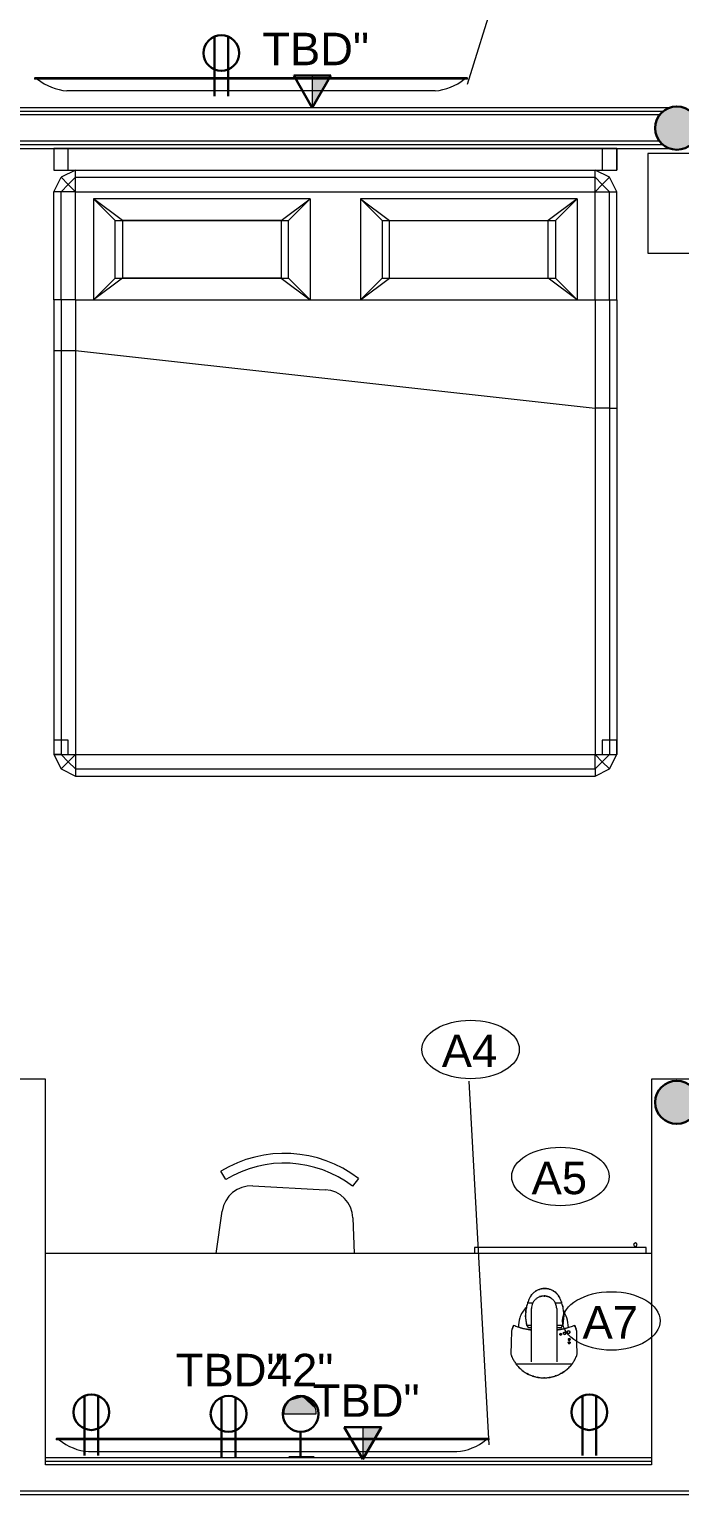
# Model space of a CAD drawing. Header units: inches. Extents: x -4688 to 1542, y -3558 to 978.
# Drawn here: x -960.8 to -870.7, y 257 to 460.1 of the extents above; entities that cross this region are included whole.
import ezdxf

# ---------------------------------------------------------------- set-up
doc = ezdxf.new("R2010")
doc.units = ezdxf.units.IN
doc.header["$MEASUREMENT"] = 0
for name, color, linetype, lineweight in [('A-ANNO-NOTE', 131, 'Continuous', 40), ('A-WALL', 113, 'Continuous', 18), ('G-IMPT', 8, 'Continuous', 9), ('I-FURN', 30, 'Continuous', 9), ('I-WALL', 2, 'Continuous', 18), ('Q-CASE', 31, 'Continuous', 9), ('Q-SPCQ', 91, 'Continuous', 9), ('Q-SPCQ-IDEN', 132, 'Continuous', 9), ('S-COLS', 52, 'Continuous', 18)]:
    doc.layers.add(name, color=color, linetype=linetype, lineweight=lineweight)
doc.styles.add('Arial', font='arial.ttf', dxfattribs={"height": 4.5})
doc.styles.add('Swis721 Lt BT', font='swissl.ttf', dxfattribs={"height": 4.5})

# ---------------------------------------------------------------- blocks, each defined once
blk = doc.blocks.new('Concrete-Round-Column - 10_-4877615-1st Floor Power _ Signal')
at = {"layer": 'S-COLS', "lineweight": 9}
blk.add_hatch(color=7, dxfattribs=at).paths.add_polyline_path([(0, -3), (1.15, -2.77), (2.12, -2.12), (2.77, -1.15), (3, 0), (2.77, 1.15), (2.12, 2.12), (1.15, 2.77), (0, 3), (-1.15, 2.77), (-2.12, 2.12), (-2.77, 1.15), (-3, 0), (-2.77, -1.15), (-2.12, -2.12), (-1.15, -2.77)], flags=0)
at = {"layer": 'S-COLS', "color": 8, "lineweight": 30}
for start, end in [(360, 180), (180, 360)]:
    blk.add_arc((0, 0), 3, start, end, dxfattribs=at)
blk = doc.blocks.new('Bed_761 - 12ZBED05_dwg-V16-1st Floor Power _ Signal')
at = {"layer": 'G-IMPT'}
for p, q in [((0, 78), (3, 78)), ((0, 0), (0, 78)), ((0, 78), (0, 76)), ((0, 76), (0, 78)), ((0, 78), (3, 78)), ((0, 78), (3, 78)), ((0, 78), (3, 78)), ((3, 78), (3, 0)), ((3, 78), (3, 75)), ((3, 78), (3, 76)), ((3, 78), (3, 76)), ((3, 78), (3, 0)), ((6, 78), (4, 77)), ((6, 78), (4, 77)), ((21, 78), (6, 78)), ((21, 78), (6, 78)), ((6, 77), (6, 78)), ((21, 78), (28, 78)), ((21, 78), (28, 78)), ((21, 77), (21, 78)), ((28, 78), (84, 78)), ((28, 78), (84, 78)), ((28, 78), (28, 77)), ((82, 76), (82, 78)), ((82, 76), (82, 78)), ((82, 78), (84, 78)), ((82, 78), (84, 78)), ((84, 78), (86, 77)), ((84, 78), (86, 77)), ((84, 77), (84, 78)), ((84, 78), (84, 76)), ((84, 78), (84, 76)), ((3, 76), (0, 76)), ((3, 76), (0, 76)), ((3, 75), (4, 77)), ((3, 75), (4, 77)), ((5, 76), (4, 77)), ((4, 75), (5, 76)), ((6, 77), (5, 76)), ((6, 75), (5, 76)), ((6, 75), (6, 77)), ((21, 77), (6, 77)), ((21, 75), (21, 77)), ((21, 77), (28, 77)), ((28, 77), (28, 75)), ((28, 77), (84, 77)), ((84, 76), (82, 76)), ((84, 76), (82, 76)), ((84, 77), (84, 75)), ((84, 77), (85, 76)), ((84, 75), (85, 76)), ((85, 76), (86, 77)), ((85, 76), (86, 75)), ((86, 77), (87, 75)), ((86, 77), (87, 75)), ((3, 75), (3, 3)), ((3, 75), (3, 3)), ((4, 75), (3, 75)), ((3, 75), (3, 3)), ((6, 75), (4, 75)), ((4, 75), (4, 3)), ((21, 75), (6, 75)), ((6, 75), (6, 3)), ((21, 75), (21, 72.5)), ((21, 75), (28, 75)), ((28, 75), (36, 3)), ((28, 75), (84, 75)), ((84, 75), (86, 75)), ((84, 75), (84, 3)), ((86, 75), (87, 75)), ((86, 75), (86, 3)), ((87, 75), (87, 3)), ((87, 75), (87, 3)), ((7, 42.5), (7, 72.5)), ((7, 72.5), (21, 72.5)), ((7, 72.5), (10, 69.5)), ((10, 68.5), (7, 72.5)), ((21, 72.5), (18, 69.5)), ((18, 68.5), (21, 72.5)), ((21, 72.5), (21, 42.5)), ((21, 72.5), (21, 42.5)), ((10, 69.5), (10, 68.5)), ((18, 69.5), (10, 69.5)), ((18, 69.5), (18, 68.5)), ((10, 68.5), (10, 46.5)), ((10, 46.5), (10, 68.5)), ((10, 68.5), (18, 68.5)), ((18, 68.5), (18, 46.5)), ((18, 46.5), (18, 68.5)), ((10, 46.5), (7, 42.5)), ((7, 42.5), (10, 45.5)), ((10, 46.5), (10, 45.5)), ((10, 46.5), (18, 46.5)), ((18, 45.5), (10, 45.5)), ((18, 46.5), (18, 45.5)), ((18, 46.5), (21, 42.5)), ((21, 42.5), (18, 45.5)), ((7, 42.5), (21, 42.5)), ((21, 42.5), (21, 35.5)), ((7, 5.5), (7, 35.5)), ((7, 35.5), (21, 35.5)), ((10, 32.5), (7, 35.5)), ((7, 35.5), (10, 31.5)), ((18, 32.5), (21, 35.5)), ((21, 35.5), (18, 31.5)), ((21, 35.5), (21, 5.5)), ((21, 35.5), (21, 5.5)), ((10, 32.5), (18, 32.5)), ((10, 32.5), (10, 31.5)), ((18, 32.5), (18, 31.5)), ((10, 31.5), (10, 9.5)), ((18, 31.5), (10, 31.5)), ((10, 31.5), (10, 9.5)), ((18, 31.5), (18, 9.5)), ((18, 31.5), (18, 9.5)), ((7, 5.5), (10, 9.5)), ((10, 8.5), (7, 5.5)), ((10, 9.5), (10, 8.5)), ((18, 9.5), (10, 9.5)), ((10, 8.5), (18, 8.5)), ((18, 9.5), (18, 8.5)), ((21, 5.5), (18, 9.5)), ((21, 5.5), (18, 8.5)), ((7, 5.5), (21, 5.5)), ((21, 5.5), (21, 3)), ((4, 1), (3, 3)), ((4, 1), (3, 3)), ((4, 3), (3, 3)), ((3, 3), (3, 0)), ((6, 3), (4, 3)), ((5, 2), (4, 3)), ((6, 3), (5, 2)), ((21, 3), (6, 3)), ((6, 3), (6, 1)), ((21, 3), (21, 1)), ((21, 3), (36, 3)), ((36, 1), (36, 3)), ((36, 3), (84, 3)), ((86, 3), (84, 3)), ((84, 3), (85, 2)), ((84, 3), (84, 1)), ((86, 3), (85, 2)), ((87, 3), (86, 1)), ((87, 3), (86, 1)), ((86, 3), (87, 3)), ((0, 0), (0, 2)), ((0, 0), (0, 2)), ((0, 2), (3, 2)), ((0, 2), (3, 2)), ((0, 0), (3, 0)), ((3, 0), (0, 0)), ((3, 2), (3, 0)), ((3, 2), (3, 0)), ((5, 2), (4, 1)), ((6, 0), (4, 1)), ((6, 0), (4, 1)), ((6, 1), (5, 2)), ((21, 1), (6, 1)), ((6, 1), (6, 0)), ((21, 0), (6, 0)), ((21, 1), (21, 0)), ((21, 1), (36, 1)), ((21, 0), (36, 0)), ((36, 1), (36, 0)), ((36, 1), (84, 1)), ((36, 0), (84, 0)), ((82, 0), (82, 2)), ((82, 0), (82, 2)), ((82, 2), (84, 2)), ((82, 2), (84, 2)), ((85, 2), (84, 1)), ((84, 2), (84, 0)), ((84, 2), (84, 0)), ((86, 1), (84, 0)), ((86, 1), (84, 0)), ((84, 1), (84, 0)), ((85, 2), (86, 1)), ((3, 0), (0, 0)), ((3, 0), (0, 0)), ((21, 0), (6, 0)), ((21, 0), (36, 0)), ((36, 0), (84, 0)), ((84, 0), (82, 0)), ((84, 0), (82, 0))]:
    blk.add_line(p, q, dxfattribs=at)
blk = doc.blocks.new('Bed_761 - Bed_761-6542718-1st Floor Power _ Signal')
at = {"extrusion": (0, 0, -1), "zscale": -1, "rotation": 180}
blk.add_blockref('Bed_761 - 12ZBED05_dwg-V16-1st Floor Power _ Signal', (0, 0), dxfattribs=at)
blk = doc.blocks.new('Bed_Side_Table_5122 - T-4-V17-1st Floor Power _ Signal')
at = {"layer": 'I-FURN'}
for p, q in [((12, 3.99), (-12, 3.99)), ((-12, 3.99), (-12, -9.79)), ((12, -9.79), (12, 3.99)), ((-12, -9.79), (-1.38, -9.79)), ((-1.38, -9.79), (-1.38, -10)), ((-1.38, -9.79), (1.38, -9.79)), ((-1.38, -10), (1.38, -10)), ((1.38, -10), (1.38, -9.79)), ((1.38, -9.79), (3.03, -9.79)), ((11.91, -9.79), (12, -9.79))]:
    blk.add_line(p, q, dxfattribs=at)
blk = doc.blocks.new('F-Chairs - Side 01-V22-1st Floor Power _ Signal')
at = {"layer": 'I-FURN'}
for p, q in [((9.58, 14.93), (9.07, 9.03)), ((-9.07, 9.03), (-9.49, 13.93)), ((-9.57, 3.52), (-8.8, 4.64)), ((5.02, 5.32), (-5.02, 5.32)), ((8.8, 4.64), (9.57, 3.52))]:
    blk.add_line(p, q, dxfattribs=at)
for centre, radius, start, end in [((-5.02, 9.38), 4.06, 184.9697, 270), ((5.02, 9.38), 4.06, 270, 355.0303), ((0, 17.51), 15.59, 235.6197, 304.3803), ((0, 17.51), 16.94, 235.6197, 304.3803)]:
    blk.add_arc(centre, radius, start, end, dxfattribs=at)
blk = doc.blocks.new('A-Flat_Screen_TV - OLED 65B6P 65_-4747238-1st Floor Power _ Signal')
at = {"layer": 'Q-SPCQ'}
for p, q in [((-30, 0.19), (30, 0.19)), ((-30, 0.19), (-30, 0)), ((30, 0), (-30, 0)), ((-29.94, 0), (-29.94, -0.06)), ((-25.5, 1.81), (25.5, 1.81)), ((29.94, -0.06), (29.94, 0)), ((30, 0), (30, 0.19)), ((29.94, -0.06), (-29.94, -0.06))]:
    blk.add_line(p, q, dxfattribs=at)
for centre, start, end in [((-24.9, -5.58), 94.6372, 128.9656), ((24.9, -5.58), 51.0344, 85.3628)]:
    blk.add_arc(centre, 7.41, start, end, dxfattribs=at)
blk = doc.blocks.new('A-UC Refrigerator - A-UC Refrigerator-V66-1st Floor Power _ Signal')
at = {"layer": 'Q-SPCQ'}
for p, q in [((-11.87, -16.92), (-11.87, -17.75)), ((-11.87, -17.75), (11.88, -17.75)), ((-10.5, -17.75), (-10.5, -17.91)), ((-10.5, -17.75), (-10.5, -17.91)), ((-10.25, -17.93), (-10.25, -17.75)), ((-10.25, -17.93), (-10.25, -17.75)), ((11.88, -17.75), (11.88, -16.92))]:
    blk.add_line(p, q, dxfattribs=at)
for start, end in [(90, 270), (270, 90)]:
    blk.add_arc((-10.39, -18.13), 0.25, start, end, dxfattribs=at)
blk = doc.blocks.new('Desk25 - Desk-7240345-1st Floor Power _ Signal')
at = {"layer": 'Q-CASE'}
blk.add_line((2385.15, 835.94), (2301.16, 835.94), dxfattribs=at)
blk = doc.blocks.new('Keurig_Coffee_Maker_18764 - Keurig_Coffee_Maker_18764-V77-1st Floor Power _ Signal')
at = {"layer": 'Q-SPCQ'}
for p, q in [((-0.61, 4.75), (-0.53, 4.77)), ((-0.53, 4.77), (-0.61, 4.75)), ((-0.61, 4.75), (-0.53, 4.77)), ((-0.53, 4.77), (-0.61, 4.75)), ((-0.61, 4.75), (-0.53, 4.77)), ((-0.53, 4.77), (-0.61, 4.75)), ((-0.61, 4.75), (-0.6, 4.72)), ((-0.61, 4.75), (-0.6, 4.72)), ((-0.61, 4.75), (-0.6, 4.72)), ((-0.6, 4.72), (-0.52, 4.74)), ((-0.52, 4.74), (-0.6, 4.72)), ((-0.6, 4.72), (-0.52, 4.74)), ((-0.52, 4.74), (-0.6, 4.72)), ((-0.6, 4.72), (-0.52, 4.74)), ((-0.52, 4.74), (-0.6, 4.72)), ((-0.52, 4.74), (-0.53, 4.77)), ((-0.52, 4.74), (-0.53, 4.77)), ((-0.52, 4.74), (-0.53, 4.77)), ((-0.51, 4.78), (-0.43, 4.8)), ((-0.51, 4.78), (-0.51, 4.75)), ((-0.43, 4.77), (-0.51, 4.75)), ((-0.43, 4.8), (-0.36, 4.82)), ((-0.43, 4.77), (-0.43, 4.8)), ((-0.35, 4.79), (-0.43, 4.77)), ((-0.36, 4.82), (-0.35, 4.79)), ((-0.31, 4.83), (-0.11, 4.85)), ((-0.31, 4.83), (-0.3, 4.8)), ((-0.11, 4.82), (-0.3, 4.8)), ((-0.11, 4.85), (-0.11, 4.82)), ((-0.04, 4.86), (0.03, 4.85)), ((-0.04, 4.86), (-0.04, 4.82)), ((0.03, 4.82), (-0.04, 4.82)), ((0.03, 4.85), (0.13, 4.85)), ((0.13, 4.85), (0.03, 4.85)), ((0.03, 4.82), (0.03, 4.85)), ((0.03, 4.82), (0.12, 4.82)), ((0.12, 4.82), (0.03, 4.82)), ((0.13, 4.85), (0.12, 4.82)), ((0.2, 4.81), (0.12, 4.82)), ((0.13, 4.85), (0.2, 4.84)), ((0.2, 4.84), (0.2, 4.81)), ((0.27, 4.8), (0.28, 4.83)), ((0.3, 4.8), (0.27, 4.8)), ((0.28, 4.83), (0.44, 4.8)), ((0.43, 4.77), (0.34, 4.79)), ((0.49, 4.75), (0.43, 4.77)), ((0.44, 4.8), (0.5, 4.78)), ((0.44, 4.8), (0.44, 4.8)), ((0.44, 4.8), (0.44, 4.8)), ((0.45, 4.8), (0.44, 4.77)), ((0.47, 4.79), (0.46, 4.76)), ((0.52, 4.75), (0.46, 4.76)), ((0.46, 4.76), (0.49, 4.75)), ((0.5, 4.78), (0.47, 4.79)), ((0.47, 4.79), (0.52, 4.78)), ((0.49, 4.75), (0.5, 4.78)), ((0.5, 4.78), (0.49, 4.75)), ((0.5, 4.78), (0.49, 4.75)), ((0.49, 4.75), (0.49, 4.75)), ((0.5, 4.75), (0.51, 4.78)), ((0.5, 4.78), (0.5, 4.78)), ((0.52, 4.78), (0.52, 4.75)), ((0.58, 4.76), (0.57, 4.73)), ((0.64, 4.7), (0.57, 4.73)), ((0.58, 4.76), (0.65, 4.73)), ((0.64, 4.7), (0.65, 4.73)), ((0.71, 4.71), (0.7, 4.68)), ((0.74, 4.66), (0.7, 4.68)), ((0.7, 4.68), (0.74, 4.66)), ((0.75, 4.69), (0.71, 4.71)), ((0.71, 4.71), (0.76, 4.68)), ((0.89, 4.58), (0.74, 4.66)), ((0.76, 4.68), (0.9, 4.61)), ((0.91, 4.61), (0.89, 4.58)), ((0.9, 4.61), (0.89, 4.58)), ((-1.56, 3.82), (-2.29, 3.82)), ((-1.75, -4.31), (-1.75, 3.08)), ((2.47, 3.82), (1.56, 3.82)), ((1.75, 3.08), (1.75, -4.31)), ((-2.38, 0.79), (-1.75, 0.79)), ((-2.24, 0.47), (-1.75, 0.47)), ((1.75, 0.79), (2.56, 0.79)), ((1.75, 0.47), (2.42, 0.47)), ((-3.9, -4.57), (3.9, -4.57)), ((2.55, -5.79), (2.53, -5.79)), ((0, -6.52), (-0.05, -6.52)), ((0, -6.52), (-0.05, -6.52))]:
    blk.add_line(p, q, dxfattribs=at)
at = {"layer": 'Q-SPCQ', "flags": 128}
for points in [[(-4.52, -0.02), (-4.56, -1.59), (-4.6, -3.21)], [(4.6, -3.21), (4.56, -1.59), (4.52, -0.02)]]:
    blk.add_lwpolyline(points, dxfattribs=at)
at = {"layer": 'Q-SPCQ'}
for centre, radius, start, end in [((-0.11, 0.74), 3.42, 133.2151, 162.0251), ((-0.11, 0.74), 3.42, 17.9749, 33.9816), ((0, 12.51), 12.51, 252.7803, 257.1927), ((-0.11, 0.74), 3.42, 162.0251, 183.9632), ((0, 12.51), 12.51, 253.7595, 261.925), ((0, 12.51), 12.51, 259.0261, 261.9487), ((0, 12.51), 12.51, 278.0789, 285.4279), ((-1.51, 0.29), 4.88, 2.0734, 17.9749), ((3.4, -0.17), 0.187, 90, 270), ((3.4, -0.17), 0.187, 270, 90), ((2.3, -0.48), 0.125, 90, 270), ((2.3, -0.48), 0.125, 270, 90), ((2.84, -0.34), 0.156, 90, 270), ((2.84, -0.34), 0.156, 270, 90), ((3.48, -1.19), 0.125, 90, 270), ((3.48, -1.64), 0.125, 90, 270), ((3.48, -1.19), 0.125, 270, 90), ((3.48, -1.64), 0.125, 270, 90), ((-0.02, -1.68), 4.83, 219.3983, 221.0457), ((-0.02, -1.68), 4.83, 228.1639, 230.5343), ((-0.02, -1.68), 4.83, 239.6592, 240.0724)]:
    blk.add_arc(centre, radius, start, end, dxfattribs=at)
for points in [[(-1.96, 4.62), (-2.02, 4.49), (-2.14, 4.23), (-2.24, 3.96), (-2.29, 3.82)], [(-1.96, 4.62), (-1.95, 4.63), (-1.93, 4.67), (-1.91, 4.71), (-1.9, 4.72)], [(-1.27, 5.43), (-1.23, 5.46), (-1.19, 5.49), (-1.15, 5.51)], [(-1.15, 5.51), (-1.1, 5.54), (-1.05, 5.57), (-1, 5.6)], [(1.19, 5.6), (1.24, 5.57), (1.28, 5.54), (1.33, 5.51)], [(1.33, 5.51), (1.37, 5.49), (1.41, 5.46), (1.45, 5.43)], [(2.09, 4.72), (2.1, 4.71), (2.12, 4.67), (2.13, 4.63), (2.14, 4.62)], [(2.47, 3.82), (2.43, 3.96), (2.33, 4.23), (2.21, 4.49), (2.14, 4.62)], [(-2.29, 3.82), (-2.36, 3.62), (-2.46, 3.2), (-2.56, 2.55), (-2.57, 1.89), (-2.53, 1.46), (-2.49, 1.24)], [(-2.56, 1.93), (-2.56, 2), (-2.56, 2.07), (-2.56, 2.15)], [(-2.44, 3.26), (-2.42, 3.35), (-2.4, 3.44), (-2.38, 3.53)], [(-2.25, 3.92), (-2.24, 3.97), (-2.22, 4.01), (-2.21, 4.05)], [(2.68, 1.24), (2.71, 1.46), (2.75, 1.89), (2.74, 2.55), (2.65, 3.2), (2.54, 3.62), (2.47, 3.82)], [(2.69, 2.85), (2.71, 2.77), (2.72, 2.68), (2.73, 2.59)], [(2.74, 2.15), (2.75, 2.08), (2.74, 2), (2.74, 1.93)], [(-4.23, 0.74), (-4.29, 0.61), (-4.39, 0.36), (-4.48, 0.11), (-4.52, -0.02)], [(-4.23, 0.74), (-4.27, 0.65), (-4.34, 0.48), (-4.41, 0.31), (-4.44, 0.22)], [(-4.44, 0.22), (-4.41, 0.31), (-4.34, 0.48), (-4.27, 0.65), (-4.23, 0.74)], [(-2.94, 0.35), (-3.15, 0.4), (-3.59, 0.52), (-4.02, 0.66), (-4.23, 0.74)], [(-2.94, 0.35), (-2.59, 0.27), (-2.24, 0.2), (-1.89, 0.14)], [(-2.49, 1.24), (-2.48, 1.17), (-2.45, 1.01), (-2.4, 0.86), (-2.38, 0.79)], [(-2.4, 0.85), (-2.42, 0.92), (-2.44, 0.98), (-2.45, 1.05)], [(-1.81, 0.13), (-1.9, 0.14), (-1.98, 0.16), (-2.07, 0.17)], [(2.94, 0.35), (2.59, 0.27), (2.25, 0.2), (1.9, 0.15)], [(2.56, 0.79), (2.59, 0.86), (2.63, 1.01), (2.67, 1.17), (2.68, 1.24)], [(2.64, 1.05), (2.62, 0.98), (2.6, 0.92), (2.58, 0.85)], [(4.23, 0.74), (4.02, 0.66), (3.59, 0.52), (3.15, 0.4), (2.94, 0.35)], [(4.44, 0.22), (4.41, 0.31), (4.34, 0.48), (4.27, 0.65), (4.23, 0.74)], [(4.52, -0.02), (4.48, 0.11), (4.39, 0.36), (4.29, 0.61), (4.23, 0.74)], [(4.23, 0.74), (4.27, 0.65), (4.34, 0.48), (4.41, 0.31), (4.44, 0.22)], [(3.46, -0.34), (3.44, -0.35), (3.42, -0.36), (3.4, -0.36)], [(3.48, -1.76), (3.47, -1.76), (3.46, -1.76), (3.44, -1.75), (3.42, -1.74), (3.41, -1.74), (3.4, -1.73)], [(-4.6, -3.21), (-4.55, -3.38), (-4.43, -3.69), (-4.19, -4.15), (-4, -4.43), (-3.9, -4.57)], [(-4.47, -3.57), (-4.46, -3.59), (-4.45, -3.61), (-4.44, -3.63)], [(-4.44, -3.63), (-4.45, -3.61), (-4.46, -3.59), (-4.47, -3.57)], [(3.9, -4.57), (4, -4.43), (4.19, -4.15), (4.43, -3.69), (4.55, -3.38), (4.6, -3.21)], [(4.45, -3.62), (4.45, -3.61), (4.46, -3.59), (4.47, -3.57)], [(4.47, -3.57), (4.46, -3.59), (4.45, -3.61), (4.45, -3.62)], [(-2.1, -6.05), (-2.18, -6.01), (-2.25, -5.97), (-2.33, -5.93)], [(2.29, -5.93), (2.49, -5.82), (2.89, -5.58), (3.43, -5.13), (3.75, -4.77), (3.9, -4.57)], [(2.29, -5.93), (2.48, -5.83), (2.67, -5.72), (2.85, -5.59)], [(3.57, -4.97), (3.67, -4.86), (3.76, -4.75), (3.85, -4.63)], [(-1.66, -6.23), (-1.61, -6.25), (-1.55, -6.27), (-1.5, -6.29)], [(-1.5, -6.29), (-1.48, -6.29), (-1.46, -6.3), (-1.45, -6.3)], [(-0.94, -6.43), (-0.89, -6.44), (-0.84, -6.45), (-0.78, -6.46)], [(0, -6.52), (0.03, -6.52), (0.05, -6.52), (0.08, -6.52)], [(0.08, -6.52), (0.05, -6.52), (0.03, -6.52), (0, -6.52)]]:
    blk.add_open_spline(points, degree=3, dxfattribs=at)
for points, knots in [([(2.14, 4.62), (2.07, 4.77), (1.89, 5.05), (1.52, 5.4), (1.09, 5.67), (0.61, 5.84), (0.09, 5.9), (-0.42, 5.84), (-0.91, 5.67), (-1.27, 5.44), (-1.52, 5.22), (-1.75, 4.98), (-1.88, 4.77), (-1.96, 4.62)], [0, 0, 0, 0, 0.1, 0.2, 0.3, 0.4, 0.5, 0.6, 0.7, 0.8, 0.85, 0.9, 1, 1, 1, 1]), ([(-1.9, 4.72), (-1.84, 4.83), (-1.7, 5.03), (-1.51, 5.23), (-1.4, 5.33), (-1.37, 5.35)], [0, 0, 0, 0, 0.3333333, 0.6666667, 0.7485665, 0.7485665, 0.7485665, 0.7485665]), ([(1.75, 3.08), (1.75, 3.18), (1.73, 3.38), (1.66, 3.67), (1.55, 3.9), (1.45, 4.07), (1.36, 4.19), (1.26, 4.3), (1.14, 4.4), (1.02, 4.5), (0.9, 4.58), (0.76, 4.65), (0.62, 4.72), (0.47, 4.77), (0.3, 4.8), (0.12, 4.83), (-0.08, 4.83), (-0.28, 4.81), (-0.47, 4.77), (-0.65, 4.7), (-0.83, 4.62), (-0.99, 4.52), (-1.15, 4.4), (-1.28, 4.27), (-1.4, 4.13), (-1.51, 3.97), (-1.62, 3.75), (-1.72, 3.46), (-1.75, 3.21), (-1.75, 3.08)], [0, 0, 0, 0, 0.055556, 0.111111, 0.166667, 0.194444, 0.222222, 0.25, 0.277778, 0.305556, 0.333333, 0.361111, 0.388889, 0.416667, 0.444444, 0.479167, 0.513889, 0.548611, 0.583333, 0.618056, 0.652778, 0.6875, 0.722222, 0.756944, 0.791667, 0.826389, 0.861111, 0.930556, 1, 1, 1, 1]), ([(-0.84, 5.68), (-0.81, 5.69), (-0.71, 5.73), (-0.61, 5.77), (-0.54, 5.79)], [0.1340386, 0.1340386, 0.1340386, 0.1340386, 0.1666667, 0.256932, 0.256932, 0.256932, 0.256932]), ([(-0.38, 5.83), (-0.37, 5.83), (-0.07, 5.89), (0.25, 5.88), (0.55, 5.83), (0.57, 5.83)], [0.3167664, 0.3167664, 0.3167664, 0.3167664, 0.3333333, 0.6666667, 0.6830273, 0.6830273, 0.6830273, 0.6830273]), ([(0.72, 5.79), (0.8, 5.77), (0.9, 5.74), (1, 5.69), (1.02, 5.68)], [0.7426327, 0.7426327, 0.7426327, 0.7426327, 0.8333333, 0.8657703, 0.8657703, 0.8657703, 0.8657703]), ([(1.56, 5.35), (1.58, 5.33), (1.69, 5.23), (1.89, 5.03), (2.02, 4.83), (2.09, 4.72)], [0.2509667, 0.2509667, 0.2509667, 0.2509667, 0.3333333, 0.6666667, 1, 1, 1, 1]), ([(-2.54, 2.59), (-2.54, 2.6), (-2.53, 2.69), (-2.52, 2.78), (-2.51, 2.86)], [0.38887206, 0.38887206, 0.38887206, 0.38887206, 0.4, 0.46606846, 0.46606846, 0.46606846, 0.46606846]), ([(2.39, 4.05), (2.4, 4.03), (2.42, 3.98), (2.43, 3.94), (2.44, 3.93)], [0.17849533, 0.17849533, 0.17849533, 0.17849533, 0.2, 0.21629659, 0.21629659, 0.21629659, 0.21629659]), ([(2.56, 3.52), (2.58, 3.45), (2.6, 3.36), (2.62, 3.27), (2.62, 3.26)], [0.3370694, 0.3370694, 0.3370694, 0.3370694, 0.4, 0.41654848, 0.41654848, 0.41654848, 0.41654848]), ([(-1.75, 0.12), (-1.82, 0.13), (-2.22, 0.19), (-2.62, 0.27), (-2.94, 0.35)], [0.7961311, 0.7961311, 0.7961311, 0.7961311, 0.8333333, 1, 1, 1, 1]), ([(-2.33, 0.67), (-2.34, 0.68), (-2.34, 0.7), (-2.36, 0.74), (-2.38, 0.79), (-2.39, 0.83), (-2.4, 0.85)], [0.8338778, 0.8338778, 0.8338778, 0.8338778, 0.8611111, 0.8888889, 0.9444444, 1, 1, 1, 1]), ([(-2.38, 0.79), (-2.37, 0.77), (-2.36, 0.73), (-2.34, 0.68), (-2.32, 0.65), (-2.31, 0.62), (-2.3, 0.6), (-2.29, 0.58), (-2.28, 0.56), (-2.27, 0.54), (-2.26, 0.52), (-2.26, 0.51), (-2.25, 0.49), (-2.24, 0.48), (-2.24, 0.47), (-2.24, 0.47), (-2.24, 0.47)], [0, 0, 0, 0, 0.0555556, 0.1111111, 0.1388889, 0.1666667, 0.1944444, 0.2222222, 0.25, 0.2777778, 0.3055556, 0.3333333, 0.3611111, 0.3888889, 0.4444444, 0.4737946, 0.4737946, 0.4737946, 0.4737946]), ([(2.94, 0.35), (2.62, 0.27), (2.22, 0.19), (1.82, 0.13), (1.75, 0.12)], [0, 0, 0, 0, 0.1666667, 0.2038782, 0.2038782, 0.2038782, 0.2038782]), ([(1.86, 0.14), (1.93, 0.15), (2.29, 0.21), (2.65, 0.28), (2.94, 0.35)], [0.8149744, 0.8149744, 0.8149744, 0.8149744, 0.85, 1, 1, 1, 1]), ([(2.42, 0.47), (2.42, 0.47), (2.42, 0.47), (2.43, 0.48), (2.43, 0.49), (2.44, 0.51), (2.45, 0.53), (2.46, 0.55), (2.47, 0.57), (2.48, 0.58), (2.48, 0.6), (2.49, 0.62), (2.51, 0.66), (2.53, 0.72), (2.55, 0.76), (2.56, 0.79)], [0.5262054, 0.5262054, 0.5262054, 0.5262054, 0.5555556, 0.6111111, 0.6388889, 0.6666667, 0.7083333, 0.75, 0.7708333, 0.78125, 0.7916667, 0.8333333, 0.875, 0.9166667, 1, 1, 1, 1]), ([(2.58, 0.84), (2.57, 0.83), (2.56, 0.79), (2.54, 0.74), (2.53, 0.7), (2.52, 0.68), (2.52, 0.67)], [0.0068622, 0.0068622, 0.0068622, 0.0068622, 0.0555556, 0.1111111, 0.1388889, 0.1661222, 0.1661222, 0.1661222, 0.1661222]), ([(3.33, 0.01), (3.34, 0.01), (3.36, 0.02), (3.38, 0.02), (3.4, 0.02)], [0.8888889, 0.8888889, 0.8888889, 0.8888889, 0.9305556, 1, 1, 1, 1]), ([(3.4, 0.02), (3.41, 0.02), (3.42, 0.02), (3.44, 0.01), (3.44, 0.01)], [0, 0, 0, 0, 0.05555556, 0.07172864, 0.07172864, 0.07172864, 0.07172864]), ([(2.3, -0.6), (2.3, -0.6), (2.28, -0.6), (2.26, -0.6), (2.24, -0.59), (2.23, -0.58), (2.22, -0.57), (2.21, -0.56), (2.19, -0.53), (2.18, -0.5), (2.18, -0.46), (2.19, -0.42), (2.2, -0.4), (2.22, -0.39), (2.23, -0.38), (2.26, -0.36), (2.28, -0.35), (2.3, -0.35)], [0, 0, 0, 0, 0.055556, 0.111111, 0.166667, 0.194444, 0.222222, 0.277778, 0.333333, 0.444444, 0.583333, 0.652778, 0.722222, 0.756944, 0.791667, 0.861111, 1, 1, 1, 1]), ([(2.3, -0.35), (2.31, -0.35), (2.32, -0.36), (2.34, -0.36), (2.35, -0.36), (2.36, -0.37), (2.38, -0.38), (2.39, -0.39), (2.4, -0.4), (2.42, -0.42), (2.43, -0.46), (2.43, -0.5), (2.42, -0.54), (2.4, -0.55), (2.39, -0.57), (2.38, -0.58), (2.35, -0.6), (2.32, -0.6), (2.3, -0.6)], [0, 0, 0, 0, 0.055556, 0.083333, 0.111111, 0.166667, 0.194444, 0.222222, 0.277778, 0.333333, 0.444444, 0.583333, 0.652778, 0.722222, 0.756944, 0.791667, 0.861111, 1, 1, 1, 1]), ([(2.74, -0.45), (2.73, -0.45), (2.72, -0.43), (2.7, -0.4), (2.68, -0.36), (2.69, -0.31), (2.7, -0.26), (2.72, -0.24), (2.73, -0.22), (2.74, -0.21), (2.76, -0.2), (2.77, -0.2), (2.78, -0.19), (2.79, -0.19)], [0.2222222, 0.2222222, 0.2222222, 0.2222222, 0.2777778, 0.3333333, 0.4444444, 0.5833333, 0.6527778, 0.7222222, 0.7569444, 0.7916667, 0.8263889, 0.8611111, 0.8888889, 0.8888889, 0.8888889, 0.8888889]), ([(2.84, -0.18), (2.85, -0.18), (2.87, -0.18), (2.88, -0.18), (2.9, -0.19), (2.92, -0.2), (2.93, -0.21), (2.94, -0.21), (2.94, -0.22)], [0, 0, 0, 0, 0.0555556, 0.0833333, 0.1111111, 0.1666667, 0.1944444, 0.2222222, 0.2222222, 0.2222222, 0.2222222]), ([(2.98, -0.26), (2.99, -0.27), (3, -0.31), (3, -0.36), (2.98, -0.41), (2.97, -0.43), (2.95, -0.45), (2.94, -0.46), (2.93, -0.47), (2.89, -0.48), (2.87, -0.49), (2.84, -0.49)], [0.3333333, 0.3333333, 0.3333333, 0.3333333, 0.4444444, 0.5833333, 0.6527778, 0.7222222, 0.7569444, 0.7916667, 0.8263889, 0.8611111, 1, 1, 1, 1]), ([(3.21, -0.14), (3.21, -0.13), (3.22, -0.11), (3.22, -0.09), (3.23, -0.08), (3.23, -0.08)], [0.5555556, 0.5555556, 0.5555556, 0.5555556, 0.5833333, 0.6527778, 0.6666667, 0.6666667, 0.6666667, 0.6666667]), ([(3.27, -0.31), (3.27, -0.3), (3.25, -0.29), (3.23, -0.25), (3.21, -0.21), (3.21, -0.18), (3.21, -0.17)], [0.2222222, 0.2222222, 0.2222222, 0.2222222, 0.2777778, 0.3333333, 0.4444444, 0.4882459, 0.4882459, 0.4882459, 0.4882459]), ([(3.4, -0.36), (3.39, -0.36), (3.37, -0.35), (3.35, -0.35), (3.34, -0.35), (3.33, -0.34)], [0, 0, 0, 0, 0.0555556, 0.0833333, 0.1111111, 0.1111111, 0.1111111, 0.1111111]), ([(3.48, -1.31), (3.47, -1.31), (3.46, -1.31), (3.44, -1.31), (3.42, -1.3), (3.4, -1.28), (3.39, -1.27), (3.37, -1.24), (3.36, -1.21), (3.36, -1.16), (3.37, -1.13), (3.38, -1.11), (3.39, -1.1), (3.41, -1.09), (3.44, -1.07), (3.46, -1.06), (3.48, -1.06)], [0, 0, 0, 0, 0.055556, 0.111111, 0.166667, 0.222222, 0.277778, 0.333333, 0.444444, 0.583333, 0.652778, 0.722222, 0.756944, 0.791667, 0.861111, 1, 1, 1, 1]), ([(3.36, -1.66), (3.36, -1.64), (3.36, -1.62), (3.36, -1.59), (3.37, -1.59)], [0.4444444, 0.4444444, 0.4444444, 0.4444444, 0.5833333, 0.6224957, 0.6224957, 0.6224957, 0.6224957]), ([(3.37, -1.57), (3.38, -1.57), (3.39, -1.55), (3.4, -1.54), (3.44, -1.52), (3.46, -1.51), (3.48, -1.51)], [0.6666667, 0.6666667, 0.6666667, 0.6666667, 0.7222222, 0.7916667, 0.8611111, 1, 1, 1, 1]), ([(3.48, -1.06), (3.49, -1.06), (3.51, -1.06), (3.53, -1.07), (3.55, -1.08), (3.56, -1.09), (3.58, -1.11), (3.6, -1.13), (3.61, -1.17), (3.61, -1.19), (3.61, -1.21)], [0, 0, 0, 0, 0.0555556, 0.1111111, 0.1666667, 0.2222222, 0.2777778, 0.3333333, 0.4444444, 0.5555556, 0.5555556, 0.5555556, 0.5555556]), ([(3.59, -1.25), (3.59, -1.26), (3.58, -1.27), (3.56, -1.29), (3.53, -1.31), (3.5, -1.31), (3.48, -1.31)], [0.6666667, 0.6666667, 0.6666667, 0.6666667, 0.7222222, 0.7916667, 0.8611111, 1, 1, 1, 1]), ([(3.48, -1.51), (3.49, -1.51), (3.51, -1.51), (3.53, -1.52), (3.55, -1.53), (3.56, -1.54), (3.58, -1.56), (3.6, -1.58), (3.61, -1.61), (3.61, -1.64), (3.61, -1.66)], [0, 0, 0, 0, 0.0555556, 0.1111111, 0.1666667, 0.2222222, 0.2777778, 0.3333333, 0.4444444, 0.5555556, 0.5555556, 0.5555556, 0.5555556]), ([(3.59, -1.7), (3.59, -1.7), (3.58, -1.72), (3.56, -1.73), (3.53, -1.75), (3.5, -1.76), (3.48, -1.76)], [0.6666667, 0.6666667, 0.6666667, 0.6666667, 0.7222222, 0.7916667, 0.8611111, 1, 1, 1, 1]), ([(3.5, -0.01), (3.5, -0.01), (3.51, -0.02), (3.53, -0.03), (3.54, -0.05), (3.57, -0.09), (3.59, -0.14), (3.59, -0.18), (3.58, -0.2)], [0.1737723, 0.1737723, 0.1737723, 0.1737723, 0.1944444, 0.2222222, 0.2777778, 0.3333333, 0.4444444, 0.5555556, 0.5555556, 0.5555556, 0.5555556]), ([(3.58, -0.23), (3.57, -0.24), (3.56, -0.26), (3.55, -0.28), (3.53, -0.3), (3.52, -0.31), (3.52, -0.31)], [0.6069174, 0.6069174, 0.6069174, 0.6069174, 0.6527778, 0.7222222, 0.7569444, 0.7777778, 0.7777778, 0.7777778, 0.7777778]), ([(-4.28, -3.96), (-4.26, -4), (-4.23, -4.06), (-4.2, -4.11), (-4.2, -4.12)], [0.3713401, 0.3713401, 0.3713401, 0.3713401, 0.5, 0.5248828, 0.5248828, 0.5248828, 0.5248828]), ([(-4.2, -4.12), (-4.2, -4.11), (-4.23, -4.06), (-4.26, -4), (-4.28, -3.96)], [0.4751172, 0.4751172, 0.4751172, 0.4751172, 0.5, 0.6286599, 0.6286599, 0.6286599, 0.6286599]), ([(-3.9, -4.57), (-3.77, -4.75), (-3.49, -5.07), (-3.02, -5.49), (-2.6, -5.78), (-2.29, -5.96), (-2.11, -6.05), (-1.94, -6.12), (-1.75, -6.2), (-1.57, -6.27), (-1.44, -6.31), (-1.36, -6.33), (-1.24, -6.36), (-1.07, -6.41), (-0.88, -6.44), (-0.76, -6.46), (-0.68, -6.47), (-0.53, -6.49), (-0.32, -6.51), (-0.14, -6.52), (-0.05, -6.52)], [0, 0, 0, 0, 0.142857, 0.285714, 0.428571, 0.5, 0.535714, 0.571429, 0.625, 0.678571, 0.705357, 0.71875, 0.732143, 0.785714, 0.839286, 0.852679, 0.866071, 0.892857, 0.946429, 1, 1, 1, 1]), ([(-3.44, -5.1), (-3.43, -5.11), (-3.38, -5.16), (-3.33, -5.21), (-3.29, -5.25)], [0.23427003, 0.23427003, 0.23427003, 0.23427003, 0.25, 0.30481789, 0.30481789, 0.30481789, 0.30481789]), ([(-3.29, -5.25), (-3.33, -5.21), (-3.38, -5.16), (-3.43, -5.11), (-3.44, -5.1)], [0.79638486, 0.79638486, 0.79638486, 0.79638486, 0.83333333, 0.8435005, 0.8435005, 0.8435005, 0.8435005]), ([(-2.72, -5.7), (-2.76, -5.67), (-2.83, -5.62), (-2.89, -5.58), (-2.92, -5.56)], [0.63255371, 0.63255371, 0.63255371, 0.63255371, 0.66666667, 0.68782663, 0.68782663, 0.68782663, 0.68782663]), ([(-2.91, -5.56), (-2.89, -5.58), (-2.82, -5.63), (-2.75, -5.68), (-2.71, -5.7)], [0.46748557, 0.46748557, 0.46748557, 0.46748557, 0.5, 0.54988363, 0.54988363, 0.54988363, 0.54988363]), ([(-2.32, -5.94), (-2.28, -5.96), (-2.2, -6), (-2.13, -6.03), (-2.1, -6.05)], [0.7023309, 0.7023309, 0.7023309, 0.7023309, 0.75, 0.78527969, 0.78527969, 0.78527969, 0.78527969]), ([(0, -6.52), (0.09, -6.52), (0.26, -6.51), (0.47, -6.49), (0.63, -6.47), (0.76, -6.45), (0.88, -6.43), (1.02, -6.4), (1.17, -6.37), (1.31, -6.33), (1.42, -6.3), (1.53, -6.26), (1.67, -6.21), (1.83, -6.15), (2.04, -6.06), (2.19, -5.98), (2.29, -5.93)], [0, 0, 0, 0, 0.1, 0.2, 0.25, 0.3, 0.35, 0.4, 0.475, 0.55, 0.5875, 0.625, 0.7, 0.775, 0.85, 1, 1, 1, 1]), ([(2.85, -5.59), (2.8, -5.62), (2.62, -5.75), (2.43, -5.85), (2.29, -5.93)], [0.8, 0.8, 0.8, 0.8, 0.85, 1, 1, 1, 1]), ([(3.04, -5.45), (3.15, -5.37), (3.27, -5.27), (3.38, -5.16), (3.39, -5.15)], [0.2716855, 0.2716855, 0.2716855, 0.2716855, 0.4, 0.414526, 0.414526, 0.414526, 0.414526]), ([(3.39, -5.15), (3.3, -5.23), (3.18, -5.34), (3.06, -5.44), (3.04, -5.45)], [0.585474, 0.585474, 0.585474, 0.585474, 0.7, 0.7283145, 0.7283145, 0.7283145, 0.7283145]), ([(3.85, -4.63), (3.84, -4.65), (3.75, -4.77), (3.65, -4.88), (3.56, -4.97)], [0.3739159, 0.3739159, 0.3739159, 0.3739159, 0.4, 0.5097654, 0.5097654, 0.5097654, 0.5097654]), ([(-1.45, -6.3), (-1.48, -6.29), (-1.55, -6.27), (-1.62, -6.25), (-1.68, -6.23)], [0.3190358, 0.3190358, 0.3190358, 0.3190358, 0.33333333, 0.37139588, 0.37139588, 0.37139588, 0.37139588]), ([(-0.77, -6.46), (-0.78, -6.46), (-0.84, -6.45), (-0.9, -6.44), (-0.95, -6.43)], [0.1610836, 0.1610836, 0.1610836, 0.1610836, 0.16666667, 0.2032532, 0.2032532, 0.2032532, 0.2032532]), ([(0.71, -6.46), (0.74, -6.46), (0.79, -6.45), (0.84, -6.44), (0.86, -6.44)], [0.29875922, 0.29875922, 0.29875922, 0.29875922, 0.33333333, 0.3619925, 0.3619925, 0.3619925, 0.3619925]), ([(0.86, -6.44), (0.84, -6.44), (0.79, -6.45), (0.74, -6.46), (0.71, -6.46)], [0.6380075, 0.6380075, 0.6380075, 0.6380075, 0.66666667, 0.70124078, 0.70124078, 0.70124078, 0.70124078]), ([(1.52, -6.26), (1.54, -6.26), (1.57, -6.25), (1.6, -6.23), (1.62, -6.23)], [0.65060949, 0.65060949, 0.65060949, 0.65060949, 0.66666667, 0.69577662, 0.69577662, 0.69577662, 0.69577662]), ([(1.62, -6.23), (1.6, -6.23), (1.57, -6.25), (1.54, -6.26), (1.52, -6.26)], [0.30422338, 0.30422338, 0.30422338, 0.30422338, 0.33333333, 0.34939051, 0.34939051, 0.34939051, 0.34939051])]:
    blk.add_open_spline(points, degree=3, knots=knots, dxfattribs=at)
blk = doc.blocks.new('Appliance_Specialty Equipment Tag - Standard-3515593-1st Floor Power _ Signal')
at = {"layer": 'Q-SPCQ-IDEN'}
blk.add_ellipse((-0.0499, 0.0037), major_axis=(-0.1406, 0), ratio=0.600473, dxfattribs=at)

msp = doc.modelspace()

# ---------------------------------------------------------------- hatches: boundary and pattern name
at = {"layer": 'A-ANNO-NOTE', "lineweight": 9}
for points in [[(-921.56, 449.19), (-918.98, 453.65), (-921.56, 453.65)], [(-924.76, 269.98), (-923.46, 270.54), (-923.62, 270.52)], [(-924.76, 269.98), (-922.9, 270.52), (-923.46, 270.54)], [(-924.76, 269.98), (-923.62, 270.52), (-924, 270.42)], [(-921.08, 268.84), (-922.9, 270.52), (-924.76, 269.98)], [(-924.76, 269.98), (-924, 270.42), (-924.3, 270.29)], [(-922.9, 270.52), (-923.06, 270.54), (-923.46, 270.54)], [(-921.08, 268.84), (-922.52, 270.42), (-922.9, 270.52)], [(-921.08, 268.84), (-922.16, 270.26), (-922.52, 270.42)], [(-921.08, 268.84), (-921.54, 269.75), (-922.16, 270.26)], [(-921.54, 269.75), (-921.89, 270.08), (-922.16, 270.26)], [(-921.54, 269.75), (-921.6, 269.81), (-921.89, 270.08)], [(-921.6, 269.81), (-921.65, 269.87), (-921.89, 270.08)], [(-921.01, 268.2), (-925.46, 268.76), (-925.51, 268.2)], [(-925.46, 268.76), (-924.76, 269.98), (-925.32, 269.21)], [(-925.46, 268.76), (-921.08, 268.84), (-924.76, 269.98)], [(-921.01, 268.28), (-921.08, 268.84), (-925.46, 268.76)], [(-921.01, 268.2), (-921.01, 268.28), (-925.46, 268.76)], [(-925.32, 269.21), (-924.76, 269.98), (-925.08, 269.62)], [(-921.28, 269.36), (-921.31, 269.42), (-921.54, 269.75)], [(-921.15, 269.06), (-921.28, 269.36), (-921.54, 269.75)], [(-921.31, 269.42), (-921.36, 269.49), (-921.54, 269.75)], [(-921.08, 268.84), (-921.15, 269.06), (-921.54, 269.75)], [(-914.56, 261.9), (-911.98, 266.36), (-914.56, 266.36), (-914.56, 265.94)]]:
    msp.add_hatch(color=256, dxfattribs=at).paths.add_polyline_path(points, flags=0)

# ---------------------------------------------------------------- linework, layer by layer
at = {"layer": 'A-ANNO-NOTE', "lineweight": 30}
for p, q in [((-935.13, 450.78), (-935.13, 459.05)), ((-933.22, 450.78), (-933.22, 459.05)), ((-921.56, 449.19), (-924.14, 453.65)), ((-924.14, 453.65), (-918.98, 453.65)), ((-921.56, 449.19), (-918.98, 453.65)), ((-953.14, 262.45), (-953.14, 270.71)), ((-951.22, 262.45), (-951.22, 270.71)), ((-934.13, 262.22), (-934.13, 270.49)), ((-932.22, 262.22), (-932.22, 270.49)), ((-884.14, 262.45), (-884.14, 270.71)), ((-882.22, 262.45), (-882.22, 270.71)), ((-914.56, 261.9), (-917.14, 266.36)), ((-917.14, 266.36), (-911.98, 266.36)), ((-914.56, 261.9), (-911.98, 266.36)), ((-923.18, 262.22), (-923.18, 265.73)), ((-924.81, 262.22), (-921.31, 262.22))]:
    msp.add_line(p, q, dxfattribs=at)
at = {"layer": 'A-ANNO-NOTE', "lineweight": 9}
for p, q in [((-921.56, 449.19), (-918.98, 453.65)), ((-918.98, 453.65), (-921.56, 453.65)), ((-921.56, 453.65), (-921.56, 449.19)), ((-925.51, 268.2), (-921.01, 268.2)), ((-914.56, 261.9), (-911.98, 266.36)), ((-911.98, 266.36), (-914.56, 266.36)), ((-914.56, 266.36), (-914.56, 261.9))]:
    msp.add_line(p, q, dxfattribs=at)
at = {"layer": 'A-ANNO-NOTE', "lineweight": 30}
for centre, radius in [((-934.17, 456.77), 2.47), ((-952.18, 268.43), 2.47), ((-933.17, 268.2), 2.48), ((-923.17, 268.2), 2.48), ((-883.18, 268.43), 2.47)]:
    msp.add_circle(centre, radius, dxfattribs=at)
at = {"layer": 'A-ANNO-NOTE', "lineweight": 9}
msp.add_arc((-923.26, 268.3), 2.25, 357.6427, 182.3573, dxfattribs=at)
at = {"layer": 'A-WALL'}
for p, q in [((-872.9, 448.69), (-1004.06, 448.69)), ((-873.39, 448.19), (-1004.06, 448.19)), ((-873.39, 444.56), (-1004.06, 444.56)), ((-872.9, 444.06), (-1004.06, 444.06)), ((-958.55, 314.56), (-965.55, 314.56)), ((-958.55, 261.12), (-958.55, 314.56)), ((-867.56, 314.56), (-874.56, 314.56)), ((-874.56, 314.56), (-874.56, 261.12)), ((-874.56, 261.62), (-958.55, 261.62)), ((-874.56, 261.12), (-958.55, 261.12)), ((-652.82, 257.5), (-1015.06, 257.5)), ((-653.32, 257), (-1015.06, 257))]:
    msp.add_line(p, q, dxfattribs=at)
at = {"layer": 'I-WALL'}
for p, q in [((-872, 449.19), (-1004.06, 449.19)), ((-1004.06, 443.56), (-872, 443.56)), ((-874.56, 262.12), (-958.55, 262.12))]:
    msp.add_line(p, q, dxfattribs=at)
at = {"layer": 'Q-SPCQ-IDEN'}
for p, q in [((-900.06, 452.46), (-894.35, 470.88)), ((-897.06, 263.9), (-899.84, 314.3))]:
    msp.add_line(p, q, dxfattribs=at)

# ---------------------------------------------------------------- block references
at = {"layer": 'I-FURN'}
for name, p, rotation in [('Bed_761 - Bed_761-6542718-1st Floor Power _ Signal', (-879.38, 443.56), 269.9999999999991), ('F-Chairs - Side 01-V22-1st Floor Power _ Signal', (-924.52, 304.84), 176.9999999999993)]:
    msp.add_blockref(name, p, dxfattribs=dict(at, rotation=rotation))
msp.add_blockref('Bed_Side_Table_5122 - T-4-V17-1st Floor Power _ Signal', (-863.05, 438.84), dxfattribs=at)
at = {"layer": 'Q-CASE'}
msp.add_blockref('Desk25 - Desk-7240345-1st Floor Power _ Signal', (-3259.71, -545.5), dxfattribs=at)
at = {"layer": 'Q-SPCQ', "rotation": 180}
for name, p in [('A-Flat_Screen_TV - OLED 65B6P 65_-4747238-1st Floor Power _ Signal', (-930.06, 453.33)), ('A-UC Refrigerator - A-UC Refrigerator-V66-1st Floor Power _ Signal', (-887.19, 273.52)), ('A-Flat_Screen_TV - OLED 65B6P 65_-4747238-1st Floor Power _ Signal', (-927.06, 264.77))]:
    msp.add_blockref(name, p, dxfattribs=at)
at = {"layer": 'Q-SPCQ'}
msp.add_blockref('Keurig_Coffee_Maker_18764 - Keurig_Coffee_Maker_18764-V77-1st Floor Power _ Signal', (-889.45, 279.7), dxfattribs=at)
at = {"layer": 'Q-SPCQ-IDEN', "xscale": 47.99999999999997, "yscale": 47.99999999999997, "zscale": 47.99999999999997}
for p in [(-897.24, 318.52), (-884.79, 300.91), (-877.73, 280.9)]:
    msp.add_blockref('Appliance_Specialty Equipment Tag - Standard-3515593-1st Floor Power _ Signal', p, dxfattribs=at)
at = {"layer": 'S-COLS', "lineweight": 9}
for p in [(-871.06, 446.37), (-871.06, 311.37)]:
    msp.add_blockref('Concrete-Round-Column - 10_-4877615-1st Floor Power _ Signal', p, dxfattribs=at)

# ---------------------------------------------------------------- texts
at = {"layer": 'A-ANNO-NOTE', "lineweight": 9, "char_height": 4.5, "attachment_point": 1, "style": 'Swis721 Lt BT'}
for s, insert, width in [('TBD"', (-928.5, 459.58), 16.665), ('TBD"', (-940.48, 276.52), 16.665), ('42"', (-927.86, 276.52), 10.302), ('TBD"', (-921.5, 272.29), 16.665)]:
    msp.add_mtext(s, dxfattribs=dict(at, insert=insert, width=width))
at = {"layer": 'Q-SPCQ-IDEN', "char_height": 4.5, "width": 9.393, "attachment_point": 1, "style": 'Arial'}
for s, insert in [('A4', (-903.63, 320.75)), ('A5', (-891.18, 303.14)), ('A7', (-884.12, 283.13))]:
    msp.add_mtext(s, dxfattribs=dict(at, insert=insert))

doc.saveas('drawing.dxf')
